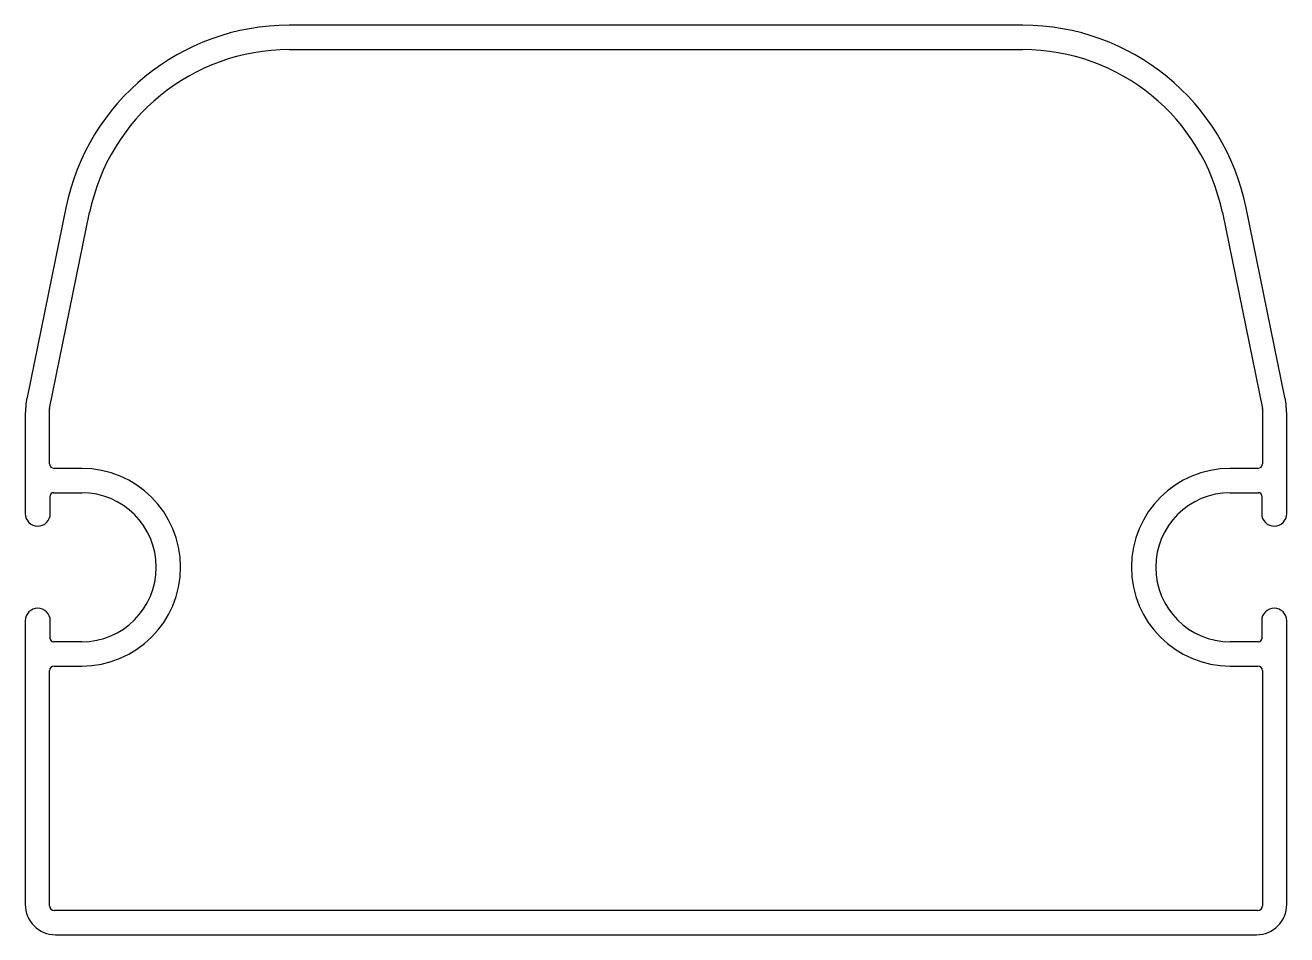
# Model space of a CAD drawing. Extents: x 2166.3 to 2249.3, y 1560.3 to 1620.1.
import ezdxf

# ---------------------------------------------------------------- set-up
doc = ezdxf.new("R2010")
doc.units = 0
doc.layers.get('0').update_dxf_attribs({"linetype": 'CONTINUOUS'})

msp = doc.modelspace()

# ---------------------------------------------------------------- linework, layer by layer
for p, q in [((2231.896, 1620.119), (2183.671, 1620.119)), ((2183.671, 1618.519), (2231.896, 1618.519)), ((2168.974, 1608.122), (2166.427, 1595.652)), ((2167.911, 1594.926), (2170.542, 1607.802)), ((2245.025, 1607.802), (2247.655, 1594.926)), ((2249.14, 1595.652), (2246.592, 1608.122)), ((2166.305, 1594.451), (2166.305, 1588.01)), ((2167.905, 1591.285), (2167.905, 1594.866)), ((2247.661, 1594.866), (2247.661, 1591.285)), ((2249.261, 1588.01), (2249.261, 1594.451)), ((2170.02, 1590.985), (2168.205, 1590.985)), ((2247.361, 1590.985), (2245.547, 1590.985)), ((2167.955, 1588.01), (2167.955, 1589.185)), ((2168.155, 1589.385), (2170.02, 1589.385)), ((2245.547, 1589.385), (2247.411, 1589.385)), ((2247.611, 1589.185), (2247.611, 1588.01)), ((2166.305, 1580.96), (2166.305, 1562.319)), ((2167.955, 1579.785), (2167.955, 1580.96)), ((2247.611, 1580.96), (2247.611, 1579.785)), ((2249.261, 1562.319), (2249.261, 1580.96)), ((2170.02, 1579.585), (2168.155, 1579.585)), ((2247.411, 1579.585), (2245.547, 1579.585)), ((2168.205, 1577.985), (2170.02, 1577.985)), ((2245.547, 1577.985), (2247.361, 1577.985)), ((2167.905, 1562.219), (2167.905, 1577.685)), ((2247.661, 1577.685), (2247.661, 1562.219)), ((2247.361, 1561.919), (2168.205, 1561.919)), ((2168.305, 1560.319), (2247.261, 1560.319))]:
    msp.add_line(p, q)
for centre, radius, start, end in [((2183.671, 1605.119), 15, 90, 168.45374), ((2231.896, 1605.119), 15, 11.54626, 90), ((2183.671, 1605.119), 13.4, 90, 168.45374), ((2231.896, 1605.119), 13.4, 11.54626, 90), ((2172.305, 1594.451), 6, 168.45374, 180), ((2243.261, 1594.451), 6, 360, 11.54626), ((2168.205, 1594.866), 0.3, 168.45374, 180), ((2247.361, 1594.866), 0.3, 0, 11.54626), ((2168.205, 1591.285), 0.3, 180, 270), ((2247.361, 1591.285), 0.3, 270, 0), ((2170.02, 1584.485), 6.5, 270, 90), ((2245.547, 1584.485), 6.5, 90, 270), ((2168.155, 1589.185), 0.2, 90, 180), ((2170.02, 1584.485), 4.9, 270, 90), ((2245.547, 1584.485), 4.9, 90, 270), ((2247.411, 1589.185), 0.2, 0, 90), ((2167.13, 1588.01), 0.825, 180, 0), ((2248.436, 1588.01), 0.825, 180, 0), ((2167.13, 1580.96), 0.825, 0, 180), ((2248.436, 1580.96), 0.825, 0, 180), ((2168.155, 1579.785), 0.2, 180, 270), ((2247.411, 1579.785), 0.2, 270, 0), ((2168.205, 1577.685), 0.3, 90, 180), ((2247.361, 1577.685), 0.3, 0, 90), ((2168.305, 1562.319), 2, 180, 270), ((2168.205, 1562.219), 0.3, 180, 270), ((2247.261, 1562.319), 2, 270, 0), ((2247.361, 1562.219), 0.3, 270, 0)]:
    msp.add_arc(centre, radius, start, end)

doc.saveas('drawing.dxf')
